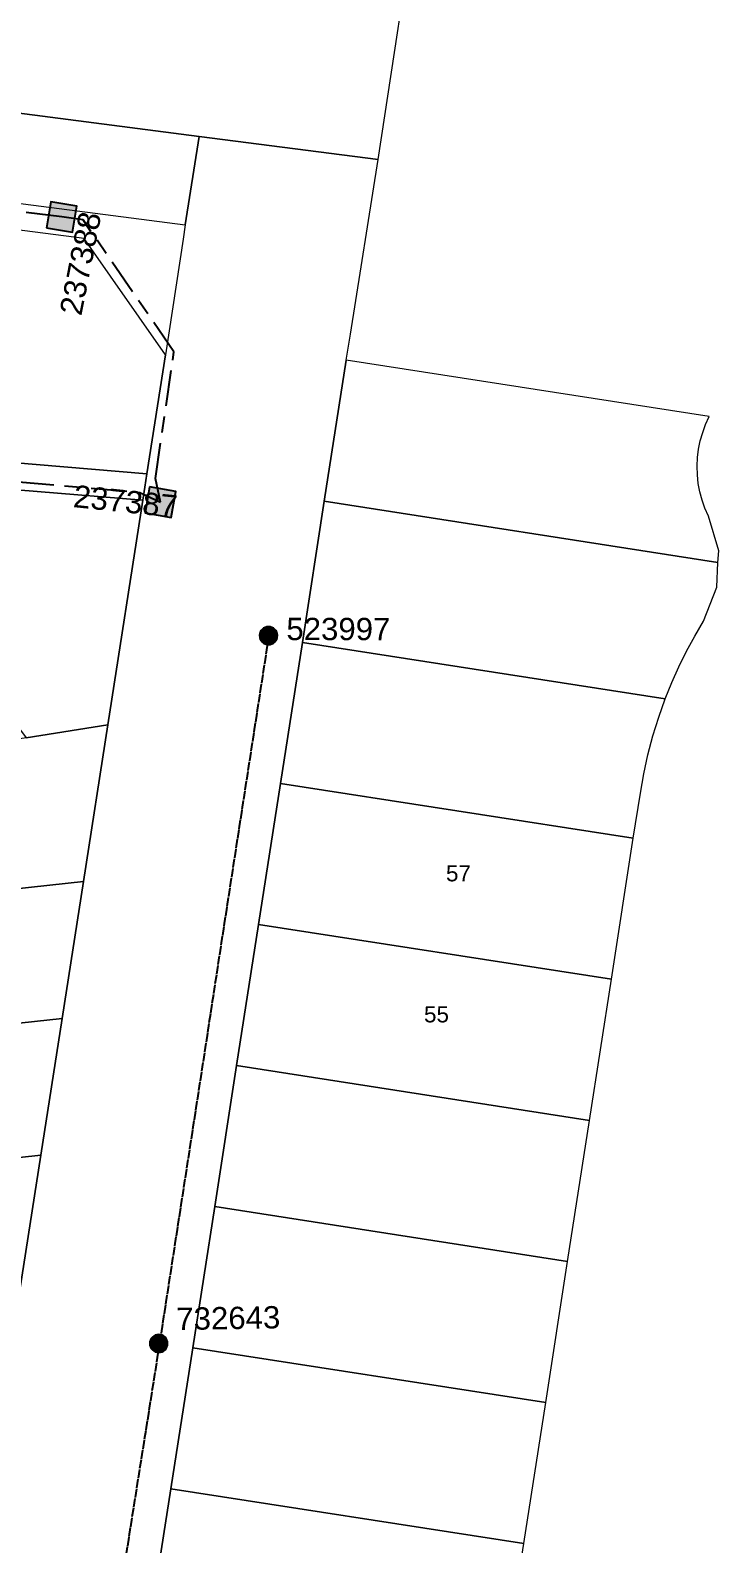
# Model space of a CAD drawing. Header units: metres. Extents: x 298214 to 299272, y 6265564 to 6266203.
# Drawn here: x 299014.7 to 299091.9, y 6265944.5 to 6266114.2 of the extents above; entities that cross this region are included whole.
import ezdxf
from ezdxf.enums import TextEntityAlignment as Align

# ---------------------------------------------------------------- set-up
doc = ezdxf.new("R2010")
doc.units = ezdxf.units.M
doc.linetypes.add('Cable Exist OH', pattern=[1, 1, 0])
doc.linetypes.add('Cable Exist UG', pattern=[8.2, 4, -1.2, 1.8, -1.2])
doc.layers.get('0').update_dxf_attribs({"color": 6})
doc.layers.add('Cadastre Land Parcels_SP_EXT', color=9, linetype='Continuous', lineweight=5)
doc.layers.add('Cadastre Roads_SP_EXT', color=9, linetype='Continuous', lineweight=5)
for name, color, linetype in [('Mains_SL_EXT', 7, 'Continuous'), ('SupportsOH_SP_TR_HV_LV_SL_EXT', 7, 'Continuous'), ('SupportsUG_SP_LV_SL_EXT', 7, 'Continuous')]:
    doc.layers.add(name, color=color, linetype=linetype)
doc.styles.add('COLUMN_LABEL', font='arial.ttf')
doc.styles.add('POLE_LABEL', font='arial.ttf')
doc.styles.get("Standard").update_dxf_attribs({"font": 'arial.ttf'})

# ---------------------------------------------------------------- blocks, each defined once
blk = doc.blocks.new('COLUMN_EXT')
blk.add_hatch(color=256).paths.add_polyline_path([(-1.49, 1.48), (-1.49, -1.49), (1.48, -1.49), (1.48, 1.48)])
blk.add_lwpolyline([(-1.49, -1.49), (1.48, -1.49), (1.48, 1.48), (-1.49, 1.48)], close=True)
for tag, height, style, flags, p in [('ASSET_NUM', 2.5, 'COLUMN_LABEL', 8, (2, 2)), ('STRUCTURE_PLANT_NUMBER', 0.2, 'POLE_LABEL', 9, (1.81, 0.03)), ('STREET_CODE', 0.2, 'COLUMN_LABEL', 9, (1.81, -0.2))]:
    blk.add_attdef(tag, text='', height=height, dxfattribs=dict(style=style, flags=flags)).set_placement(p, align=Align.MIDDLE_LEFT)
at = {"flags": 9}
for tag, p in [('COLUMN_TYPE', (1.81, -0.4)), ('OWNED_BY', (1.81, -0.6)), ('STATE', (1.81, -0.8)), ('USAGE', (1.81, -1)), ('STREETNAME', (1.81, -1.6)), ('LEGEND', (1.81, -1.2)), ('LOCATION', (1.81, -1.4)), ('SUBURB', (1.81, -1.8)), ('NOTES', (1.81, -2))]:
    blk.add_attdef(tag, text='', height=0.2, dxfattribs=at).set_placement(p, align=Align.MIDDLE_LEFT)
at = {"flags": 1}
blk.add_attdef('Z', (1.81, -2.35), '', height=0.2, dxfattribs=at)
blk = doc.blocks.new('POLE_EXT')
blk.add_hatch(color=256).paths.add_polyline_path([(-1, 0, 1), (1, 0, 1)])
blk.add_lwpolyline([(-1, 0, 1), (1, 0, 1)], format="xyb", close=True)
for tag, height, flags, p in [('pNumber', 2.5, 8, (-17.84, 2.07)), ('OWNED_BY', 0.2, 9, (1.35, -0.4)), ('SPECIAL_USE', 0.2, 9, (1.35, -0.8)), ('STATE', 0.2, 9, (1.35, -1)), ('cLV', 0.2, 9, (1.35, -1.4)), ('hDepth', 0.2, 9, (1.35, -1.6)), ('hDia', 0.2, 9, (1.35, -1.8)), ('PARENT', 0.2, 9, (1.35, -0.6)), ('USAGE', 0.2, 9, (1.35, -1.2)), ('cHV', 0.2, 9, (1.35, -2)), ('cLinedev', 0.2, 9, (1.35, -3.4)), ('LBRACKET', 0.2, 9, (1.35, -2.2)), ('LExisting', 0.2, 9, (1.35, -2.4)), ('LANTNUMBER', 0.2, 9, (1.35, -2.6)), ('LOther', 0.2, 9, (1.35, -2.8)), ('LRemove', 0.2, 9, (1.35, -3)), ('LEGEND', 0.2, 9, (1.35, -3.2)), ('pExisting', 0.2, 9, (1.35, -3.8)), ('pFooting', 0.2, 9, (1.35, -4.4)), ('pNew', 0.2, 9, (1.35, -4.6)), ('pRelocate', 0.2, 9, (1.35, -5)), ('LOCATION', 0.2, 9, (1.35, -3.6)), ('PFNUMBER', 0.2, 9, (1.35, -4)), ('NEWPFNUMBER', 0.2, 9, (1.35, -4.2)), ('pRemove', 0.2, 9, (1.35, -5.2)), ('pReplace', 0.2, 9, (1.35, -5.4)), ('pStay', 0.2, 9, (1.35, -5.6)), ('pType', 0.2, 9, (1.35, -5.8)), ('cspan', 0.2, 9, (1.35, -6)), ('STREETNAME', 0.2, 9, (1.35, -6.2)), ('SUBURB', 0.2, 9, (1.35, -6.4)), ('NOTES', 0.2, 9, (1.35, -6.6)), ('MAINTAINED_BY', 0.2, 9, (1.36, -6.81)), ('OPERATED_BY', 0.2, 9, (1.36, -7.01))]:
    blk.add_attdef(tag, text='', height=height, dxfattribs=dict(flags=flags)).set_placement(p, align=Align.MIDDLE_LEFT)
at = {"style": 'POLE_LABEL'}
for tag, height, flags, p in [('ASSET_NUM', 2.5, 8, (2, 2)), ('STRUCTURE_PLANT_NUMBER', 0.2, 9, (1.35, 0.03)), ('STREET_CODE', 0.2, 9, (1.35, -0.2))]:
    blk.add_attdef(tag, text='', height=height, dxfattribs=dict(at, flags=flags)).set_placement(p, align=Align.MIDDLE_LEFT)
at = {"flags": 1}
blk.add_attdef('Z', (1.35, -7.33), '', height=0.2, dxfattribs=at)

msp = doc.modelspace()

# ---------------------------------------------------------------- linework, layer by layer
at = {"layer": 'Cadastre Land Parcels_SP_EXT', "linetype": 'Continuous'}
msp.add_lwpolyline([(298363.9, 6266200.96), (298362.44, 6266189.44), (298382.38, 6266186.85), (299033.66, 6266102.27), (299053.72, 6266099.67), (299055.54, 6266111.67), (299057.4, 6266123.95), (299066.91, 6266122.7)], dxfattribs=at)
for points in [[(299033.66, 6266102.27), (298382.38, 6266186.85), (298380.83, 6266176.93), (298433.21, 6266170.12), (298650.79, 6266141.86), (298769.87, 6266126.39), (299032.1, 6266092.34), (299033.66, 6266102.27)], [(299029.89, 6266077.8), (299020.79, 6266090.81), (299001.95, 6266093.26), (298998.3, 6266072.81), (298999.04, 6266072.41), (298999.74, 6266071.95), (299000.4, 6266071.43), (299001.01, 6266070.85), (299001.56, 6266070.22), (299002.06, 6266069.55), (299002.5, 6266068.83), (299002.87, 6266068.07), (299003.18, 6266067.29), (299003.41, 6266066.49), (299027.81, 6266064.45), (299029.89, 6266077.8)], [(299090.79, 6266070.86), (299050.14, 6266077.18), (299047.68, 6266061.37), (299091.78, 6266054.51), (299091.87, 6266055.81), (299090.71, 6266059.72), (299090.32, 6266060.6), (299090.01, 6266061.51), (299089.76, 6266062.44), (299089.58, 6266063.38), (299089.48, 6266064.34), (299089.45, 6266065.3), (299089.49, 6266066.26), (299089.61, 6266067.22), (299089.8, 6266068.16), (299090.07, 6266069.08), (299090.4, 6266069.99), (299090.79, 6266070.86)], [(299027.35, 6266061.48), (299003.65, 6266063.45), (299003.53, 6266062.6), (299003.35, 6266061.77), (299003.09, 6266060.95), (299002.75, 6266060.16), (299002.35, 6266059.4), (299001.88, 6266058.68), (299001.34, 6266058.01), (299000.75, 6266057.39), (299000.1, 6266056.83), (298999.41, 6266056.32), (298998.67, 6266055.88), (299014.27, 6266034.87), (299023.44, 6266036.33), (299027.35, 6266061.48)], [(299091.78, 6266054.51), (299047.68, 6266061.37), (299045.23, 6266045.56), (299085.88, 6266039.24), (299086.61, 6266041.04), (299087.4, 6266042.81), (299088.26, 6266044.56), (299089.18, 6266046.27), (299090.16, 6266047.95), (299091.67, 6266051.73), (299091.78, 6266054.51)], [(299085.88, 6266039.24), (299045.23, 6266045.56), (299042.77, 6266029.75), (299082.3, 6266023.61), (299083.09, 6266028.65), (299083.47, 6266030.81), (299083.94, 6266032.95), (299084.5, 6266035.07), (299085.15, 6266037.17), (299085.88, 6266039.24)], [(299023.44, 6266036.33), (299014.27, 6266034.87), (298989.24, 6266030.88), (298989.98, 6266029.3), (298990.64, 6266027.68), (298991.22, 6266026.04), (298991.72, 6266024.36), (298992.13, 6266022.67), (298992.45, 6266020.95), (298992.69, 6266019.22), (298992.85, 6266017.48), (298992.91, 6266015.74), (299020.7, 6266018.75), (299023.44, 6266036.33)], [(299082.3, 6266023.61), (299042.77, 6266029.75), (299040.31, 6266013.93), (299079.85, 6266007.79), (299082.3, 6266023.61)], [(299018.31, 6266003.4), (299020.7, 6266018.75), (298992.91, 6266015.74), (298992.9, 6266014.21), (298992.82, 6266012.69), (298992.68, 6266011.17), (298991.41, 6266000.49), (299018.31, 6266003.4)], [(299079.85, 6266007.79), (299040.31, 6266013.93), (299037.86, 6265998.12), (299077.39, 6265991.98), (299079.85, 6266007.79)], [(299015.93, 6265988.06), (299018.31, 6266003.4), (298991.41, 6266000.49), (298990.37, 6265991.68), (298990.13, 6265990.02), (298989.8, 6265988.37), (298989.39, 6265986.74), (298988.89, 6265985.14), (299015.93, 6265988.06)], [(299077.39, 6265991.98), (299037.86, 6265998.12), (299035.4, 6265982.31), (299074.94, 6265976.17), (299077.39, 6265991.98)], [(299013.53, 6265972.72), (299015.93, 6265988.06), (298988.89, 6265985.14), (298988.31, 6265983.57), (298987.65, 6265982.03), (298986.91, 6265980.53), (298986.09, 6265979.07), (298985.19, 6265977.66), (298984.23, 6265976.29), (298983.19, 6265974.98), (298982.09, 6265973.72), (298980.92, 6265972.52), (298979.69, 6265971.39), (298978.41, 6265970.32), (298976.36, 6265968.7), (299013.53, 6265972.72)], [(299074.94, 6265976.17), (299035.4, 6265982.31), (299032.94, 6265966.5), (299072.48, 6265960.36), (299074.94, 6265976.17)], [(299072.48, 6265960.36), (299032.94, 6265966.5), (299030.49, 6265950.69), (299070.02, 6265944.55), (299072.48, 6265960.36)], [(299070.02, 6265944.55), (299030.49, 6265950.69), (299028.03, 6265934.88), (299067.53, 6265928.74), (299070.02, 6265944.55)]]:
    msp.add_lwpolyline(points, close=True, dxfattribs=at)
at = {"layer": 'Cadastre Roads_SP_EXT', "linetype": 'Continuous'}
msp.add_lwpolyline([(299028.03, 6265934.88), (299030.49, 6265950.69), (299032.94, 6265966.5), (299035.4, 6265982.31), (299037.86, 6265998.12), (299040.31, 6266013.93), (299042.77, 6266029.75), (299045.23, 6266045.56), (299047.68, 6266061.37), (299050.14, 6266077.18), (299050.6, 6266080.1), (299053.72, 6266099.67), (299033.66, 6266102.27), (299032.1, 6266092.34), (299031.86, 6266090.76), (299029.89, 6266077.8), (299027.81, 6266064.45), (299027.58, 6266062.96), (299027.35, 6266061.48), (299023.44, 6266036.33), (299020.7, 6266018.75), (299018.31, 6266003.4), (299015.93, 6265988.06), (299013.53, 6265972.72)], dxfattribs=at)
msp.add_lwpolyline([(299027.81, 6266064.45), (299003.41, 6266066.49), (299003.53, 6266064.97), (299003.65, 6266063.45), (299027.35, 6266061.48), (299027.58, 6266062.96), (299027.81, 6266064.45)], close=True, dxfattribs=at)
at = {"layer": 'Mains_SL_EXT', "linetype": 'Cable Exist UG'}
for points in [[(299018.26, 6266093.24), (298958.67, 6266100.98)], [(299029.32, 6266061.27), (299028.76, 6266063.94), (299030.84, 6266078.11), (299020.66, 6266092.9), (299018.26, 6266093.24)], [(299001.5, 6266062.69), (299005.24, 6266064.25), (299027.03, 6266062.37), (299029.32, 6266061.27)]]:
    msp.add_lwpolyline(points, dxfattribs=at)
at = {"layer": 'Mains_SL_EXT', "linetype": 'Cable Exist OH'}
msp.add_lwpolyline([(299041.45, 6266046.31), (299029.22, 6265966.98), (299017.89, 6265895.61)], dxfattribs=at)

# ---------------------------------------------------------------- block references
at = {"layer": 'SupportsOH_SP_TR_HV_LV_SL_EXT'}
ref = msp.add_blockref('POLE_EXT', (299041.43, 6266046.31), dxfattribs=at)
ref.add_attrib('ASSET_NUM', '523997', dxfattribs={"layer": '0', "height": 2.5, "rotation": 359.948, "style": 'POLE_LABEL'}).set_placement((299043.43, 6266047.06), align=Align.MIDDLE_LEFT)
ref = msp.add_blockref('POLE_EXT', (299029.13, 6265966.97), dxfattribs=at)
ref.add_attrib('ASSET_NUM', '732643', dxfattribs={"layer": '0', "height": 2.5, "rotation": 1, "style": 'POLE_LABEL'}).set_placement((299031.13, 6265967.72), align=Align.BOTTOM_LEFT)
at = {"layer": 'SupportsUG_SP_LV_SL_EXT'}
ref = msp.add_blockref('COLUMN_EXT', (299018.26, 6266093.24), dxfattribs=dict(at, rotation=350.739874304232))
ref.add_attrib('ASSET_NUM', '237388', dxfattribs={"layer": '0', "height": 2.5, "rotation": 78.8127, "style": 'COLUMN_LABEL'}).set_placement((299020.26, 6266093.99), align=Align.TOP_RIGHT)
ref = msp.add_blockref('COLUMN_EXT', (299029.32, 6266061.27), dxfattribs=dict(at, rotation=260.0089198393703))
ref.add_attrib('ASSET_NUM', '237387', dxfattribs={"layer": '0', "height": 2.5, "rotation": 354.1329, "style": 'COLUMN_LABEL'}).set_placement((299031.32, 6266062.02), align=Align.TOP_RIGHT)

# ---------------------------------------------------------------- texts
at = {"layer": 'Cadastre Land Parcels_SP_EXT'}
for s, p in [('57', (299061.31, 6266018.77)), ('55', (299058.85, 6266002.96))]:
    msp.add_text(s, height=1.8, dxfattribs=at).set_placement(p)

doc.saveas('drawing.dxf')
